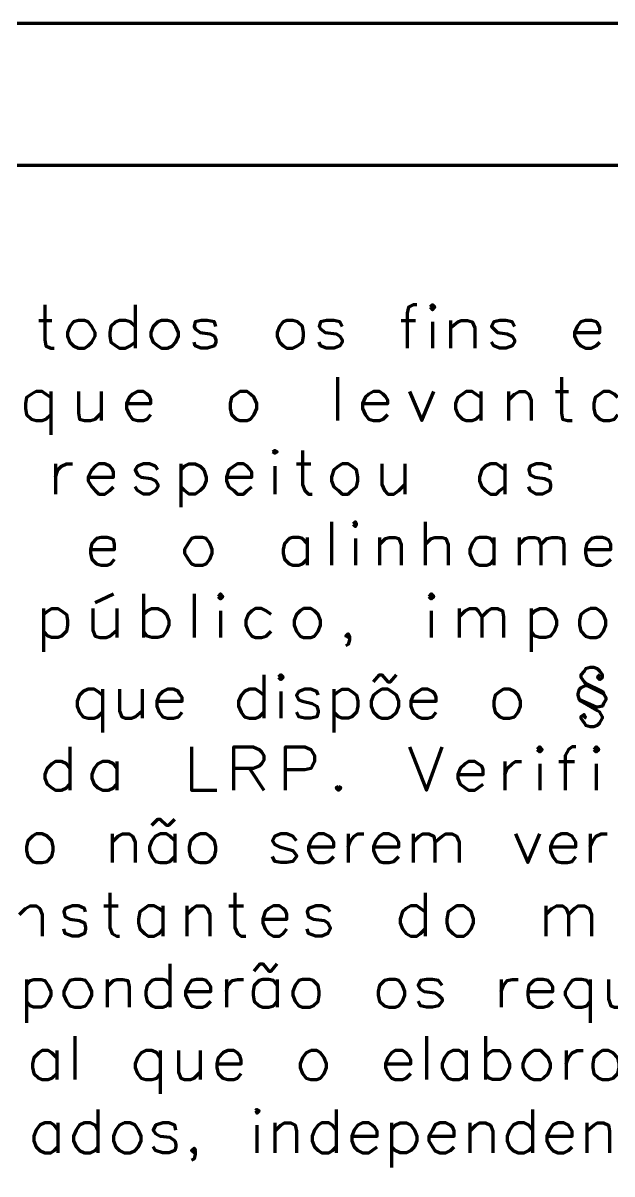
# Model space of a CAD drawing. Header units: inches. Extents: x 1 to 529, y -1 to 335.
# Drawn here: x 408 to 440.6, y 271.2 to 334.9 of the extents above; entities that cross this region are included whole.
import ezdxf

# ---------------------------------------------------------------- set-up
doc = ezdxf.new("R2010")
doc.units = ezdxf.units.IN
doc.layers.add('P', color=250, linetype='CONTINUOUS', lineweight=100)

msp = doc.modelspace()

# ---------------------------------------------------------------- linework, layer by layer
at = {"layer": 'P', "color": 252, "linetype": 'CONTINUOUS'}
for points in [[(1.2, 334.867), (474.8, 334.867), (474.8, 0), (1.2, 0), (1.2, 334.867)], [(18.067, 327), (466.933, 327), (466.933, 7.867), (18.067, 7.867), (18.067, 327)], [(409.2, 319.267), (409.2, 317.333), (409.267, 317), (409.533, 316.867), (409.733, 316.867)], [(414.2, 319.267), (414.2, 316.867)], [(429.8, 319.267), (429.6, 319.267), (429.333, 319.133), (429.267, 318.8), (429.267, 316.867)], [(430.533, 319.133), (430.667, 319), (430.8, 319.133), (430.667, 319.267), (430.533, 319.133)], [(408.867, 318.4), (409.6, 318.4)], [(411.067, 318.4), (410.8, 318.333), (410.6, 318.067), (410.467, 317.733), (410.467, 317.533), (410.6, 317.2), (410.8, 317), (411.067, 316.867), (411.4, 316.867), (411.6, 317), (411.8, 317.2), (412, 317.533), (412, 317.733), (411.8, 318.067), (411.6, 318.333), (411.4, 318.4), (411.067, 318.4)], [(414.2, 318.067), (413.933, 318.333), (413.667, 318.4), (413.333, 318.4), (413.133, 318.333), (412.867, 318.067), (412.8, 317.733), (412.8, 317.533), (412.867, 317.2), (413.133, 317), (413.333, 316.867), (413.667, 316.867), (413.933, 317), (414.2, 317.2)], [(415.667, 318.4), (415.467, 318.333), (415.2, 318.067), (415.067, 317.733), (415.067, 317.533), (415.2, 317.2), (415.467, 317), (415.667, 316.867), (416, 316.867), (416.267, 317), (416.467, 317.2), (416.6, 317.533), (416.6, 317.733), (416.467, 318.067), (416.267, 318.333), (416, 318.4), (415.667, 318.4)], [(418.667, 318.067), (418.6, 318.333), (418.2, 318.4), (417.867, 318.4), (417.533, 318.333), (417.467, 318.067), (417.533, 317.933), (417.8, 317.733), (418.333, 317.667), (418.6, 317.533), (418.667, 317.333), (418.667, 317.2), (418.6, 317), (418.2, 316.867), (417.867, 316.867), (417.533, 317), (417.467, 317.2)], [(422.6, 318.4), (422.4, 318.333), (422.2, 318.067), (422.067, 317.733), (422.067, 317.533), (422.2, 317.2), (422.4, 317), (422.6, 316.867), (422.933, 316.867), (423.2, 317), (423.467, 317.2), (423.533, 317.533), (423.533, 317.733), (423.467, 318.067), (423.2, 318.333), (422.933, 318.4), (422.6, 318.4)], [(425.667, 318.067), (425.533, 318.333), (425.2, 318.4), (424.8, 318.4), (424.467, 318.333), (424.4, 318.067), (424.467, 317.933), (424.733, 317.733), (425.333, 317.667), (425.533, 317.533), (425.667, 317.333), (425.667, 317.2), (425.533, 317), (425.2, 316.867), (424.8, 316.867), (424.467, 317), (424.4, 317.2)], [(428.933, 318.4), (429.733, 318.4)], [(430.667, 318.333), (430.667, 316.867)], [(431.667, 318.4), (431.667, 316.867)], [(431.667, 318), (432.067, 318.333), (432.267, 318.4), (432.6, 318.4), (432.867, 318.333), (433, 318), (433, 316.867)], [(435.2, 318.067), (435.067, 318.333), (434.733, 318.4), (434.4, 318.4), (434.067, 318.333), (433.933, 318.067), (434.067, 317.933), (434.267, 317.733), (434.8, 317.667), (435.067, 317.533), (435.2, 317.333), (435.2, 317.2), (435.067, 317), (434.733, 316.867), (434.4, 316.867), (434.067, 317), (433.933, 317.2)], [(438.533, 317.733), (439.933, 317.733), (439.933, 318), (439.8, 318.267), (439.733, 318.333), (439.467, 318.4), (439.133, 318.4), (438.867, 318.333), (438.667, 318.067), (438.533, 317.733), (438.533, 317.533), (438.667, 317.2), (438.867, 317), (439.133, 316.867), (439.467, 316.867), (439.733, 317), (439.933, 317.2)], [(425.4, 315.267), (425.4, 312.867)], [(437.8, 315.267), (437.8, 313.267), (437.867, 312.933), (438.133, 312.867), (438.4, 312.867)], [(409.533, 314.133), (409.267, 314.333), (409.067, 314.467), (408.733, 314.467), (408.467, 314.333), (408.2, 314.133), (408.133, 313.8), (408.133, 313.533), (408.2, 313.2), (408.467, 312.933), (408.733, 312.867), (409.067, 312.867), (409.267, 312.933), (409.533, 313.2)], [(409.533, 314.467), (409.533, 312.067)], [(411.067, 314.467), (411.067, 313.267), (411.133, 312.933), (411.4, 312.867), (411.733, 312.867), (412, 312.933), (412.333, 313.267)], [(412.333, 314.467), (412.333, 312.867)], [(413.733, 313.8), (415.067, 313.8), (415.067, 314), (415, 314.2), (414.867, 314.333), (414.667, 314.467), (414.333, 314.467), (414.067, 314.333), (413.867, 314.133), (413.733, 313.8), (413.733, 313.533), (413.867, 313.2), (414.067, 312.933), (414.333, 312.867), (414.667, 312.867), (414.867, 312.933), (415.067, 313.2)], [(420, 314.467), (419.8, 314.333), (419.533, 314.133), (419.467, 313.8), (419.467, 313.533), (419.533, 313.2), (419.8, 312.933), (420, 312.867), (420.4, 312.867), (420.6, 312.933), (420.8, 313.2), (420.933, 313.533), (420.933, 313.8), (420.8, 314.133), (420.6, 314.333), (420.4, 314.467), (420, 314.467)], [(426.8, 313.8), (428.2, 313.8), (428.2, 314), (428.067, 314.2), (427.933, 314.333), (427.733, 314.467), (427.4, 314.467), (427.133, 314.333), (426.933, 314.133), (426.8, 313.8), (426.8, 313.533), (426.933, 313.2), (427.133, 312.933), (427.4, 312.867), (427.733, 312.867), (427.933, 312.933), (428.2, 313.2)], [(429.4, 314.467), (430.067, 312.867), (430.733, 314.467)], [(433.333, 314.133), (433.067, 314.333), (432.867, 314.467), (432.533, 314.467), (432.333, 314.333), (432.067, 314.133), (431.933, 313.8), (431.933, 313.533), (432.067, 313.2), (432.333, 312.933), (432.533, 312.867), (432.867, 312.867), (433.067, 312.933), (433.333, 313.2)], [(433.333, 314.467), (433.333, 312.867)], [(434.867, 314.467), (434.867, 312.867)], [(434.867, 314), (435.2, 314.333), (435.467, 314.467), (435.8, 314.467), (436, 314.333), (436.133, 314), (436.133, 312.867)], [(437.467, 314.467), (438.2, 314.467)], [(440.933, 314.133), (440.733, 314.333), (440.467, 314.467), (440.133, 314.467), (439.933, 314.333), (439.667, 314.133), (439.6, 313.8), (439.6, 313.533), (439.667, 313.2), (439.933, 312.933), (440.133, 312.867), (440.467, 312.867), (440.733, 312.933), (440.933, 313.2)], [(421.8, 311.133), (421.933, 311.067), (422.067, 311.133), (421.933, 311.2), (421.8, 311.133)], [(423.467, 311.2), (423.467, 309.333), (423.6, 309), (423.8, 308.8), (424, 308.8)], [(409.8, 310.467), (409.8, 308.8)], [(409.8, 309.733), (409.933, 310.133), (410.133, 310.333), (410.4, 310.467), (410.733, 310.467)], [(411.6, 309.733), (413, 309.733), (413, 310), (412.933, 310.2), (412.8, 310.333), (412.533, 310.467), (412.2, 310.467), (412, 310.333), (411.8, 310.133), (411.6, 309.733), (411.6, 309.533), (411.8, 309.2), (412, 309), (412.2, 308.8), (412.533, 308.8), (412.8, 309), (413, 309.2)], [(415.467, 310.133), (415.333, 310.333), (415, 310.467), (414.667, 310.467), (414.333, 310.333), (414.2, 310.133), (414.333, 309.867), (414.533, 309.733), (415.067, 309.667), (415.333, 309.533), (415.467, 309.333), (415.467, 309.2), (415.333, 309), (415, 308.8), (414.667, 308.8), (414.333, 309), (414.2, 309.2)], [(416.733, 310.467), (416.733, 308.067)], [(416.733, 310.133), (416.933, 310.333), (417.2, 310.467), (417.533, 310.467), (417.8, 310.333), (418, 310.133), (418.133, 309.733), (418.133, 309.533), (418, 309.2), (417.8, 309), (417.533, 308.8), (417.2, 308.8), (416.933, 309), (416.733, 309.2)], [(419.267, 309.733), (420.667, 309.733), (420.667, 310), (420.533, 310.2), (420.4, 310.333), (420.2, 310.467), (419.867, 310.467), (419.667, 310.333), (419.4, 310.133), (419.267, 309.733), (419.267, 309.533), (419.4, 309.2), (419.667, 309), (419.867, 308.8), (420.2, 308.8), (420.4, 309), (420.667, 309.2)], [(421.933, 310.333), (421.933, 308.8)], [(423.133, 310.467), (423.933, 310.467)], [(425.667, 310.467), (425.467, 310.333), (425.2, 310.133), (425.067, 309.733), (425.067, 309.533), (425.2, 309.2), (425.467, 309), (425.667, 308.8), (426, 308.8), (426.2, 309), (426.467, 309.2), (426.533, 309.533), (426.533, 309.733), (426.467, 310.133), (426.2, 310.333), (426, 310.467), (425.667, 310.467)], [(427.867, 310.467), (427.867, 309.333), (428, 309), (428.2, 308.8), (428.533, 308.8), (428.8, 309), (429.133, 309.333)], [(429.133, 310.467), (429.133, 308.8)], [(434.667, 310.133), (434.4, 310.333), (434.2, 310.467), (433.867, 310.467), (433.6, 310.333), (433.4, 310.133), (433.267, 309.733), (433.267, 309.533), (433.4, 309.2), (433.6, 309), (433.867, 308.8), (434.2, 308.8), (434.4, 309), (434.667, 309.2)], [(434.667, 310.467), (434.667, 308.8)], [(437.2, 310.133), (437.133, 310.333), (436.733, 310.467), (436.4, 310.467), (436.067, 310.333), (436, 310.133), (436.067, 309.867), (436.333, 309.733), (436.867, 309.667), (437.133, 309.533), (437.2, 309.333), (437.2, 309.2), (437.133, 309), (436.733, 308.8), (436.4, 308.8), (436.067, 309), (436, 309.2)], [(425.067, 307.267), (425.067, 304.867)], [(426.267, 307.133), (426.4, 307), (426.467, 307.133), (426.4, 307.267), (426.267, 307.133)], [(430.267, 307.267), (430.267, 304.867)], [(411.733, 305.733), (413.067, 305.733), (413.067, 306), (413, 306.267), (412.867, 306.333), (412.667, 306.4), (412.333, 306.4), (412.067, 306.333), (411.8, 306.067), (411.733, 305.733), (411.733, 305.533), (411.8, 305.2), (412.067, 304.933), (412.333, 304.867), (412.667, 304.867), (412.867, 304.933), (413.067, 305.2)], [(417.533, 306.4), (417.333, 306.333), (417.133, 306.067), (416.933, 305.733), (416.933, 305.533), (417.133, 305.2), (417.333, 304.933), (417.533, 304.867), (417.933, 304.867), (418.133, 304.933), (418.333, 305.2), (418.467, 305.533), (418.467, 305.733), (418.333, 306.067), (418.133, 306.333), (417.933, 306.4), (417.533, 306.4)], [(423.733, 306.067), (423.467, 306.333), (423.267, 306.4), (422.933, 306.4), (422.733, 306.333), (422.467, 306.067), (422.4, 305.733), (422.4, 305.533), (422.467, 305.2), (422.733, 304.933), (422.933, 304.867), (423.267, 304.867), (423.467, 304.933), (423.733, 305.2)], [(423.733, 306.4), (423.733, 304.867)], [(427.733, 306.4), (427.733, 304.867)], [(427.733, 306), (428.067, 306.333), (428.267, 306.4), (428.6, 306.4), (428.8, 306.333), (428.933, 306), (428.933, 304.867)], [(430.267, 306), (430.6, 306.333), (430.8, 306.4), (431.2, 306.4), (431.4, 306.333), (431.533, 306), (431.533, 304.867)], [(434.067, 306.067), (433.867, 306.333), (433.667, 306.4), (433.267, 306.4), (433.067, 306.333), (432.867, 306.067), (432.733, 305.733), (432.733, 305.533), (432.867, 305.2), (433.067, 304.933), (433.267, 304.867), (433.667, 304.867), (433.867, 304.933), (434.067, 305.2)], [(434.067, 306.4), (434.067, 304.867)], [(435.467, 306.4), (435.467, 304.867)], [(435.467, 306), (435.8, 306.333), (436, 306.4), (436.333, 306.4), (436.533, 306.333), (436.667, 306), (436.667, 304.867)], [(436.667, 306), (437, 306.333), (437.267, 306.4), (437.6, 306.4), (437.867, 306.333), (437.933, 306), (437.933, 304.867)], [(439.133, 305.733), (440.533, 305.733), (440.533, 306), (440.4, 306.267), (440.267, 306.333), (440.067, 306.4), (439.733, 306.4), (439.467, 306.333), (439.2, 306.067), (439.133, 305.733), (439.133, 305.533), (439.2, 305.2), (439.467, 304.933), (439.733, 304.867), (440.067, 304.867), (440.267, 304.933), (440.533, 305.2)], [(426.4, 306.333), (426.4, 304.867)], [(412, 302.8), (413, 303.267)], [(414.667, 303.267), (414.667, 300.867)], [(417.467, 303.267), (417.467, 300.867)], [(418.8, 303.133), (418.933, 303), (419.067, 303.133), (418.933, 303.267), (418.8, 303.133)], [(430.467, 303.133), (430.6, 303), (430.733, 303.133), (430.6, 303.267), (430.467, 303.133)], [(409.133, 302.467), (409.133, 300.067)], [(409.133, 302.133), (409.4, 302.333), (409.6, 302.467), (409.933, 302.467), (410.133, 302.333), (410.4, 302.133), (410.467, 301.8), (410.467, 301.533), (410.4, 301.2), (410.133, 300.933), (409.933, 300.867), (409.6, 300.867), (409.4, 300.933), (409.133, 301.2)], [(411.867, 302.467), (411.867, 301.267), (412, 300.933), (412.267, 300.867), (412.6, 300.867), (412.8, 300.933), (413.2, 301.267)], [(413.2, 302.467), (413.2, 300.867)], [(414.667, 302.133), (414.867, 302.333), (415.133, 302.467), (415.467, 302.467), (415.733, 302.333), (415.933, 302.133), (416.067, 301.8), (416.067, 301.533), (415.933, 301.2), (415.733, 300.933), (415.467, 300.867), (415.133, 300.867), (414.867, 300.933), (414.667, 301.2)], [(418.933, 302.333), (418.933, 300.867)], [(421.733, 302.133), (421.467, 302.333), (421.2, 302.467), (420.867, 302.467), (420.667, 302.333), (420.467, 302.133), (420.333, 301.8), (420.333, 301.533), (420.467, 301.2), (420.667, 300.933), (420.867, 300.867), (421.2, 300.867), (421.467, 300.933), (421.733, 301.2)], [(423.533, 302.467), (423.333, 302.333), (423.133, 302.133), (423, 301.8), (423, 301.533), (423.133, 301.2), (423.333, 300.933), (423.533, 300.867), (423.933, 300.867), (424.133, 300.933), (424.333, 301.2), (424.467, 301.533), (424.467, 301.8), (424.333, 302.133), (424.133, 302.333), (423.933, 302.467), (423.533, 302.467)], [(430.6, 302.333), (430.6, 300.867)], [(432.133, 302.467), (432.133, 300.867)], [(432.133, 302), (432.467, 302.333), (432.733, 302.467), (433.067, 302.467), (433.2, 302.333), (433.4, 302), (433.4, 300.867)], [(433.4, 302), (433.733, 302.333), (433.933, 302.467), (434.267, 302.467), (434.533, 302.333), (434.6, 302), (434.6, 300.867)], [(436.133, 302.467), (436.133, 300.067)], [(436.133, 302.133), (436.333, 302.333), (436.6, 302.467), (436.933, 302.467), (437.2, 302.333), (437.4, 302.133), (437.533, 301.8), (437.533, 301.533), (437.4, 301.2), (437.2, 300.933), (436.933, 300.867), (436.6, 300.867), (436.333, 300.933), (436.133, 301.2)], [(439.4, 302.467), (439.133, 302.333), (438.867, 302.133), (438.8, 301.8), (438.8, 301.533), (438.867, 301.2), (439.133, 300.933), (439.4, 300.867), (439.733, 300.867), (439.933, 300.933), (440.133, 301.2), (440.267, 301.533), (440.267, 301.8), (440.133, 302.133), (439.933, 302.333), (439.733, 302.467), (439.4, 302.467)], [(426.067, 300.933), (426, 300.867), (425.867, 300.933), (426, 301.067), (426.067, 300.933), (426.067, 300.733), (426, 300.467), (425.867, 300.4)], [(421.333, 298.8), (421.333, 296.4)], [(422.133, 298.667), (422.267, 298.533), (422.4, 298.667), (422.267, 298.8), (422.133, 298.667)], [(427.4, 298.4), (427.733, 298.8), (427.867, 298.8), (428.2, 298.4), (428.333, 298.4), (428.667, 298.8)], [(439.933, 298.8), (439.8, 298.667), (439.933, 298.533), (440.067, 298.667), (440.067, 298.8), (439.933, 299), (439.8, 299.133), (439.6, 299.2), (439.4, 299.2), (439.133, 299.133), (439.067, 299), (438.867, 298.8), (438.867, 298.667), (439.067, 298.4), (439.133, 298.333), (440.067, 297.867), (440.133, 297.733), (440.267, 297.533), (440.267, 297.4), (440.133, 297.2), (440.067, 297.067), (439.8, 297), (439.733, 297), (438.8, 297.4)], [(439.067, 296.4), (439.133, 296.467), (439.067, 296.6), (438.867, 296.467), (438.867, 296.4), (439.067, 296.133), (439.133, 296), (439.4, 295.933), (439.6, 295.933), (439.8, 296), (439.933, 296.133), (440.067, 296.4), (440.067, 296.467), (439.933, 296.733), (439.8, 296.8), (438.867, 297.333), (438.8, 297.4), (438.733, 297.667), (438.733, 297.733), (438.8, 298), (438.867, 298.067), (439.133, 298.2), (439.2, 298.2), (440.133, 297.733)], [(412.4, 297.667), (412.133, 297.867), (411.933, 298), (411.6, 298), (411.333, 297.867), (411.133, 297.667), (411, 297.333), (411, 297.067), (411.133, 296.733), (411.333, 296.467), (411.6, 296.4), (411.933, 296.4), (412.133, 296.467), (412.4, 296.733)], [(412.4, 298), (412.4, 295.6)], [(413.333, 298), (413.333, 296.8), (413.467, 296.467), (413.667, 296.4), (414, 296.4), (414.2, 296.467), (414.6, 296.8)], [(414.6, 298), (414.6, 296.4)], [(415.4, 297.333), (416.8, 297.333), (416.8, 297.533), (416.667, 297.733), (416.6, 297.867), (416.333, 298), (416, 298), (415.733, 297.867), (415.533, 297.667), (415.4, 297.333), (415.4, 297.067), (415.533, 296.733), (415.733, 296.467), (416, 296.4), (416.333, 296.4), (416.6, 296.467), (416.8, 296.733)], [(421.333, 297.667), (421.067, 297.867), (420.867, 298), (420.533, 298), (420.267, 297.867), (420.067, 297.667), (419.933, 297.333), (419.933, 297.067), (420.067, 296.733), (420.267, 296.467), (420.533, 296.4), (420.867, 296.4), (421.067, 296.467), (421.333, 296.733)], [(422.267, 297.867), (422.267, 296.4)], [(424.333, 297.667), (424.267, 297.867), (423.933, 298), (423.6, 298), (423.267, 297.867), (423.133, 297.667), (423.267, 297.4), (423.467, 297.333), (424, 297.2), (424.267, 297.067), (424.333, 296.8), (424.333, 296.733), (424.267, 296.467), (423.933, 296.4), (423.6, 296.4), (423.267, 296.467), (423.133, 296.733)], [(425.2, 298), (425.2, 295.6)], [(425.2, 297.667), (425.467, 297.867), (425.667, 298), (426, 298), (426.2, 297.867), (426.467, 297.667), (426.533, 297.333), (426.533, 297.067), (426.467, 296.733), (426.2, 296.467), (426, 296.4), (425.667, 296.4), (425.467, 296.467), (425.2, 296.733)], [(427.867, 298), (427.667, 297.867), (427.4, 297.667), (427.267, 297.333), (427.267, 297.067), (427.4, 296.733), (427.667, 296.467), (427.867, 296.4), (428.2, 296.4), (428.4, 296.467), (428.667, 296.733), (428.8, 297.067), (428.8, 297.333), (428.667, 297.667), (428.4, 297.867), (428.2, 298), (427.867, 298)], [(429.467, 297.333), (430.867, 297.333), (430.867, 297.533), (430.8, 297.733), (430.667, 297.867), (430.4, 298), (430.067, 298), (429.867, 297.867), (429.6, 297.667), (429.467, 297.333), (429.467, 297.067), (429.6, 296.733), (429.867, 296.467), (430.067, 296.4), (430.4, 296.4), (430.667, 296.467), (430.867, 296.733)], [(434.6, 298), (434.4, 297.867), (434.133, 297.667), (434.067, 297.333), (434.067, 297.067), (434.133, 296.733), (434.4, 296.467), (434.6, 296.4), (434.933, 296.4), (435.2, 296.467), (435.4, 296.733), (435.533, 297.067), (435.533, 297.333), (435.4, 297.667), (435.2, 297.867), (434.933, 298), (434.6, 298)], [(410.6, 294.8), (410.6, 292.4)], [(417.333, 294.8), (417.333, 292.4), (418.733, 292.4)], [(419.667, 292.4), (419.667, 294.8), (420.733, 294.8), (421.067, 294.667), (421.2, 294.533), (421.333, 294.333), (421.333, 294.067), (421.2, 293.867), (421.067, 293.733), (420.733, 293.6), (419.667, 293.6)], [(422.533, 292.4), (422.533, 294.8), (423.6, 294.8), (423.933, 294.667), (424, 294.533), (424.133, 294.333), (424.133, 294), (424, 293.733), (423.933, 293.6), (423.6, 293.533), (422.533, 293.533)], [(429.4, 294.8), (430.333, 292.4), (431.2, 294.8)], [(436.467, 294.667), (436.6, 294.533), (436.733, 294.667), (436.6, 294.8), (436.467, 294.667)], [(438.6, 294.8), (438.4, 294.8), (438.2, 294.667), (438, 294.333), (438, 292.4)], [(439.6, 294.667), (439.733, 294.533), (439.867, 294.667), (439.733, 294.8), (439.6, 294.667)], [(410.6, 293.6), (410.4, 293.867), (410.133, 294), (409.8, 294), (409.6, 293.867), (409.333, 293.6), (409.2, 293.267), (409.2, 293.067), (409.333, 292.733), (409.6, 292.533), (409.8, 292.4), (410.133, 292.4), (410.4, 292.533), (410.6, 292.733)], [(413.2, 293.6), (413, 293.867), (412.733, 294), (412.4, 294), (412.133, 293.867), (411.933, 293.6), (411.8, 293.267), (411.8, 293.067), (411.933, 292.733), (412.133, 292.533), (412.4, 292.4), (412.733, 292.4), (413, 292.533), (413.2, 292.733)], [(413.2, 294), (413.2, 292.4)], [(432.067, 293.267), (433.467, 293.267), (433.467, 293.533), (433.4, 293.733), (433.2, 293.867), (433, 294), (432.667, 294), (432.467, 293.867), (432.2, 293.6), (432.067, 293.267), (432.067, 293.067), (432.2, 292.733), (432.467, 292.533), (432.667, 292.4), (433, 292.4), (433.2, 292.533), (433.467, 292.733)], [(434.667, 294), (434.667, 292.4)], [(434.667, 293.267), (434.8, 293.6), (435.067, 293.867), (435.267, 294), (435.6, 294)], [(436.6, 293.867), (436.6, 292.4)], [(437.667, 294), (438.533, 294)], [(439.733, 293.867), (439.733, 292.4)], [(420.533, 293.6), (421.333, 292.4)], [(425.467, 292.6), (425.333, 292.533), (425.467, 292.4), (425.6, 292.533), (425.467, 292.6)], [(415.133, 290.467), (415.467, 290.8), (415.6, 290.8), (415.933, 290.467), (416.067, 290.467), (416.4, 290.8)], [(408.733, 290), (408.533, 289.867), (408.267, 289.6), (408.2, 289.267), (408.2, 289.067), (408.267, 288.733), (408.533, 288.467), (408.733, 288.4), (409.067, 288.4), (409.333, 288.467), (409.6, 288.733), (409.667, 289.067), (409.667, 289.267), (409.6, 289.6), (409.333, 289.867), (409.067, 290), (408.733, 290)], [(412.933, 290), (412.933, 288.4)], [(412.933, 289.533), (413.267, 289.867), (413.533, 290), (413.867, 290), (414.067, 289.867), (414.2, 289.533), (414.2, 288.4)], [(416.4, 289.6), (416.133, 289.867), (415.933, 290), (415.6, 290), (415.333, 289.867), (415.133, 289.6), (415, 289.267), (415, 289.067), (415.133, 288.733), (415.333, 288.467), (415.6, 288.4), (415.933, 288.4), (416.133, 288.467), (416.4, 288.733)], [(416.4, 290), (416.4, 288.4)], [(417.8, 290), (417.533, 289.867), (417.267, 289.6), (417.2, 289.267), (417.2, 289.067), (417.267, 288.733), (417.533, 288.467), (417.8, 288.4), (418.133, 288.4), (418.333, 288.467), (418.6, 288.733), (418.667, 289.067), (418.667, 289.267), (418.6, 289.6), (418.333, 289.867), (418.133, 290), (417.8, 290)], [(423.133, 289.6), (422.933, 289.867), (422.6, 290), (422.267, 290), (421.933, 289.867), (421.8, 289.6), (421.933, 289.4), (422.2, 289.267), (422.733, 289.133), (422.933, 289.067), (423.133, 288.8), (423.133, 288.733), (422.933, 288.467), (422.6, 288.4), (422.267, 288.4), (421.933, 288.467), (421.8, 288.733)], [(423.8, 289.267), (425.2, 289.267), (425.2, 289.533), (425.067, 289.733), (424.933, 289.867), (424.667, 290), (424.333, 290), (424.133, 289.867), (423.933, 289.6), (423.8, 289.267), (423.8, 289.067), (423.933, 288.733), (424.133, 288.467), (424.333, 288.4), (424.667, 288.4), (424.933, 288.467), (425.2, 288.733)], [(426, 290), (426, 288.4)], [(426, 289.267), (426.133, 289.6), (426.333, 289.867), (426.533, 290), (426.867, 290)], [(427.4, 289.267), (428.8, 289.267), (428.8, 289.533), (428.667, 289.733), (428.533, 289.867), (428.267, 290), (427.933, 290), (427.733, 289.867), (427.533, 289.6), (427.4, 289.267), (427.4, 289.067), (427.533, 288.733), (427.733, 288.467), (427.933, 288.4), (428.267, 288.4), (428.533, 288.467), (428.8, 288.733)], [(429.6, 290), (429.6, 288.4)], [(429.6, 289.533), (429.933, 289.867), (430.133, 290), (430.467, 290), (430.733, 289.867), (430.8, 289.533), (430.8, 288.4)], [(430.8, 289.533), (431.2, 289.867), (431.4, 290), (431.733, 290), (432, 289.867), (432.133, 289.533), (432.133, 288.4)], [(435.267, 290), (435.933, 288.4), (436.6, 290)], [(437.2, 289.267), (438.6, 289.267), (438.6, 289.533), (438.467, 289.733), (438.4, 289.867), (438.133, 290), (437.8, 290), (437.533, 289.867), (437.333, 289.6), (437.2, 289.267), (437.2, 289.067), (437.333, 288.733), (437.533, 288.467), (437.8, 288.4), (438.133, 288.4), (438.4, 288.467), (438.6, 288.733)], [(439.4, 290), (439.4, 288.4)], [(439.4, 289.267), (439.533, 289.6), (439.733, 289.867), (440, 290), (440.333, 290)], [(412.8, 286.733), (412.8, 284.8), (412.933, 284.467), (413.2, 284.333), (413.333, 284.333)], [(419.733, 286.733), (419.733, 284.8), (419.867, 284.467), (420.067, 284.333), (420.333, 284.333)], [(430.267, 286.733), (430.267, 284.333)], [(407.8, 285.533), (408.133, 285.867), (408.4, 286), (408.733, 286), (408.933, 285.867), (409.067, 285.533), (409.067, 284.333)], [(411.467, 285.667), (411.4, 285.867), (411.067, 286), (410.733, 286), (410.333, 285.867), (410.267, 285.667), (410.333, 285.4), (410.6, 285.267), (411.133, 285.2), (411.4, 285.067), (411.467, 284.8), (411.467, 284.733), (411.4, 284.467), (411.067, 284.333), (410.733, 284.333), (410.333, 284.467), (410.267, 284.733)], [(412.467, 286), (413.267, 286)], [(415.733, 285.667), (415.533, 285.867), (415.267, 286), (414.933, 286), (414.733, 285.867), (414.467, 285.667), (414.4, 285.267), (414.4, 285.067), (414.467, 284.733), (414.733, 284.467), (414.933, 284.333), (415.267, 284.333), (415.533, 284.467), (415.733, 284.733)], [(415.733, 286), (415.733, 284.333)], [(417.067, 286), (417.067, 284.333)], [(417.067, 285.533), (417.4, 285.867), (417.6, 286), (418, 286), (418.2, 285.867), (418.333, 285.533), (418.333, 284.333)], [(419.4, 286), (420.2, 286)], [(421.267, 285.267), (422.6, 285.267), (422.6, 285.533), (422.533, 285.733), (422.4, 285.867), (422.2, 286), (421.867, 286), (421.6, 285.867), (421.4, 285.667), (421.267, 285.267), (421.267, 285.067), (421.4, 284.733), (421.6, 284.467), (421.867, 284.333), (422.2, 284.333), (422.4, 284.467), (422.6, 284.733)], [(425, 285.667), (424.867, 285.867), (424.533, 286), (424.2, 286), (423.8, 285.867), (423.733, 285.667), (423.8, 285.4), (424.067, 285.267), (424.667, 285.2), (424.867, 285.067), (425, 284.8), (425, 284.733), (424.867, 284.467), (424.533, 284.333), (424.2, 284.333), (423.8, 284.467), (423.733, 284.733)], [(430.267, 285.667), (430, 285.867), (429.8, 286), (429.467, 286), (429.2, 285.867), (429, 285.667), (428.867, 285.267), (428.867, 285.067), (429, 284.733), (429.2, 284.467), (429.467, 284.333), (429.8, 284.333), (430, 284.467), (430.267, 284.733)], [(432, 286), (431.8, 285.867), (431.533, 285.667), (431.467, 285.267), (431.467, 285.067), (431.533, 284.733), (431.8, 284.467), (432, 284.333), (432.4, 284.333), (432.6, 284.467), (432.8, 284.733), (432.933, 285.067), (432.933, 285.267), (432.8, 285.667), (432.6, 285.867), (432.4, 286), (432, 286)], [(436.933, 286), (436.933, 284.333)], [(436.933, 285.533), (437.267, 285.867), (437.533, 286), (437.867, 286), (438.067, 285.867), (438.2, 285.533), (438.2, 284.333)], [(438.2, 285.533), (438.533, 285.867), (438.733, 286), (439.067, 286), (439.333, 285.867), (439.467, 285.533), (439.467, 284.333)], [(416.133, 282.8), (416.133, 280.4)], [(420.8, 282.4), (421.133, 282.8), (421.267, 282.8), (421.6, 282.4), (421.733, 282.4), (422.067, 282.8)], [(408.2, 281.933), (408.2, 279.533)], [(408.2, 281.6), (408.4, 281.867), (408.6, 281.933), (409, 281.933), (409.2, 281.867), (409.4, 281.6), (409.533, 281.267), (409.533, 281.067), (409.4, 280.733), (409.2, 280.467), (409, 280.4), (408.6, 280.4), (408.4, 280.467), (408.2, 280.733)], [(410.867, 281.933), (410.6, 281.867), (410.4, 281.6), (410.267, 281.267), (410.267, 281.067), (410.4, 280.733), (410.6, 280.467), (410.867, 280.4), (411.2, 280.4), (411.467, 280.467), (411.667, 280.733), (411.8, 281.067), (411.8, 281.267), (411.667, 281.6), (411.467, 281.867), (411.2, 281.933), (410.867, 281.933)], [(412.667, 281.933), (412.667, 280.4)], [(412.667, 281.533), (413, 281.867), (413.2, 281.933), (413.533, 281.933), (413.8, 281.867), (413.867, 281.533), (413.867, 280.4)], [(416.133, 281.6), (415.933, 281.867), (415.733, 281.933), (415.333, 281.933), (415.133, 281.867), (414.867, 281.6), (414.8, 281.267), (414.8, 281.067), (414.867, 280.733), (415.133, 280.467), (415.333, 280.4), (415.733, 280.4), (415.933, 280.467), (416.133, 280.733)], [(417, 281.267), (418.4, 281.267), (418.4, 281.533), (418.267, 281.733), (418.133, 281.867), (417.933, 281.933), (417.6, 281.933), (417.333, 281.867), (417.133, 281.6), (417, 281.267), (417, 281.067), (417.133, 280.733), (417.333, 280.467), (417.6, 280.4), (417.933, 280.4), (418.133, 280.467), (418.4, 280.733)], [(419.267, 281.933), (419.267, 280.4)], [(419.267, 281.267), (419.333, 281.6), (419.6, 281.867), (419.867, 281.933), (420.2, 281.933)], [(422.067, 281.6), (421.867, 281.867), (421.6, 281.933), (421.267, 281.933), (421.067, 281.867), (420.8, 281.6), (420.733, 281.267), (420.733, 281.067), (420.8, 280.733), (421.067, 280.467), (421.267, 280.4), (421.6, 280.4), (421.867, 280.467), (422.067, 280.733)], [(422.067, 281.933), (422.067, 280.4)], [(423.467, 281.933), (423.267, 281.867), (423.067, 281.6), (422.933, 281.267), (422.933, 281.067), (423.067, 280.733), (423.267, 280.467), (423.467, 280.4), (423.867, 280.4), (424.067, 280.467), (424.333, 280.733), (424.4, 281.067), (424.4, 281.267), (424.333, 281.6), (424.067, 281.867), (423.867, 281.933), (423.467, 281.933)], [(428.267, 281.933), (428, 281.867), (427.733, 281.6), (427.667, 281.267), (427.667, 281.067), (427.733, 280.733), (428, 280.467), (428.267, 280.4), (428.6, 280.4), (428.8, 280.467), (429, 280.733), (429.133, 281.067), (429.133, 281.267), (429, 281.6), (428.8, 281.867), (428.6, 281.933), (428.267, 281.933)], [(431.2, 281.6), (431, 281.867), (430.667, 281.933), (430.333, 281.933), (430, 281.867), (429.867, 281.6), (430, 281.4), (430.2, 281.267), (430.8, 281.2), (431, 281.067), (431.2, 280.867), (431.2, 280.733), (431, 280.467), (430.667, 280.4), (430.333, 280.4), (430, 280.467), (429.867, 280.733)], [(434.467, 281.933), (434.467, 280.4)], [(434.467, 281.267), (434.6, 281.6), (434.8, 281.867), (435.067, 281.933), (435.4, 281.933)], [(435.933, 281.267), (437.333, 281.267), (437.333, 281.533), (437.2, 281.733), (437.067, 281.867), (436.8, 281.933), (436.467, 281.933), (436.267, 281.867), (436, 281.6), (435.933, 281.267), (435.933, 281.067), (436, 280.733), (436.267, 280.467), (436.467, 280.4), (436.8, 280.4), (437.067, 280.467), (437.333, 280.733)], [(439.4, 281.6), (439.2, 281.867), (438.933, 281.933), (438.6, 281.933), (438.4, 281.867), (438.2, 281.6), (438, 281.267), (438, 281.067), (438.2, 280.733), (438.4, 280.467), (438.6, 280.4), (438.933, 280.4), (439.2, 280.467), (439.4, 280.733)], [(439.4, 281.933), (439.4, 279.533)], [(440.4, 281.933), (440.4, 280.867), (440.533, 280.467), (440.733, 280.4), (441.133, 280.4), (441.267, 280.467), (441.667, 280.867)], [(410.867, 278.8), (410.867, 276.4)], [(430.333, 278.8), (430.333, 276.4)], [(433.6, 278.8), (433.6, 276.4)], [(409.867, 277.6), (409.6, 277.867), (409.4, 278), (409.067, 278), (408.867, 277.867), (408.6, 277.6), (408.533, 277.267), (408.533, 277.067), (408.6, 276.733), (408.867, 276.467), (409.067, 276.4), (409.4, 276.4), (409.6, 276.467), (409.867, 276.733)], [(409.867, 278), (409.867, 276.4)], [(415.6, 277.6), (415.4, 277.867), (415.133, 278), (414.8, 278), (414.533, 277.867), (414.333, 277.6), (414.2, 277.267), (414.2, 277.067), (414.333, 276.733), (414.533, 276.467), (414.8, 276.4), (415.133, 276.4), (415.4, 276.467), (415.6, 276.733)], [(415.6, 278), (415.6, 275.6)], [(416.6, 278), (416.6, 276.8), (416.733, 276.467), (416.933, 276.4), (417.267, 276.4), (417.467, 276.467), (417.8, 276.8)], [(417.8, 278), (417.8, 276.4)], [(418.733, 277.267), (420.067, 277.267), (420.067, 277.467), (420, 277.733), (419.867, 277.867), (419.667, 278), (419.333, 278), (419.067, 277.867), (418.8, 277.6), (418.733, 277.267), (418.733, 277.067), (418.8, 276.733), (419.067, 276.467), (419.333, 276.4), (419.667, 276.4), (419.867, 276.467), (420.067, 276.733)], [(423.933, 278), (423.667, 277.867), (423.467, 277.6), (423.333, 277.267), (423.333, 277.067), (423.467, 276.733), (423.667, 276.467), (423.933, 276.4), (424.267, 276.4), (424.467, 276.467), (424.667, 276.733), (424.8, 277.067), (424.8, 277.267), (424.667, 277.6), (424.467, 277.867), (424.267, 278), (423.933, 278)], [(428.067, 277.267), (429.467, 277.267), (429.467, 277.467), (429.333, 277.733), (429.2, 277.867), (429, 278), (428.6, 278), (428.4, 277.867), (428.2, 277.6), (428.067, 277.267), (428.067, 277.067), (428.2, 276.733), (428.4, 276.467), (428.6, 276.4), (429, 276.4), (429.2, 276.467), (429.467, 276.733)], [(432.533, 277.6), (432.333, 277.867), (432.133, 278), (431.8, 278), (431.533, 277.867), (431.333, 277.6), (431.2, 277.267), (431.2, 277.067), (431.333, 276.733), (431.533, 276.467), (431.8, 276.4), (432.133, 276.4), (432.333, 276.467), (432.533, 276.733)], [(432.533, 278), (432.533, 276.4)], [(433.6, 277.6), (433.8, 277.867), (434, 278), (434.4, 278), (434.6, 277.867), (434.8, 277.6), (434.933, 277.267), (434.933, 277.067), (434.8, 276.733), (434.6, 276.467), (434.4, 276.4), (434, 276.4), (433.8, 276.467), (433.6, 276.733)], [(436.267, 278), (436.067, 277.867), (435.8, 277.6), (435.667, 277.267), (435.667, 277.067), (435.8, 276.733), (436.067, 276.467), (436.267, 276.4), (436.667, 276.4), (436.8, 276.467), (437.067, 276.733), (437.2, 277.067), (437.2, 277.267), (437.067, 277.6), (436.8, 277.867), (436.667, 278), (436.267, 278)], [(438.067, 278), (438.067, 276.4)], [(438.067, 277.267), (438.2, 277.6), (438.4, 277.867), (438.667, 278), (439, 278)], [(440.067, 278), (439.867, 277.867), (439.6, 277.6), (439.533, 277.267), (439.533, 277.067), (439.6, 276.733), (439.867, 276.467), (440.067, 276.4), (440.4, 276.4), (440.667, 276.467), (440.933, 276.733), (441, 277.067), (441, 277.267), (440.933, 277.6), (440.667, 277.867), (440.4, 278), (440.067, 278)], [(412.133, 274.733), (412.133, 272.333)], [(420.867, 274.667), (420.933, 274.533), (421.067, 274.667), (420.933, 274.733), (420.867, 274.667)], [(425.333, 274.733), (425.333, 272.333)], [(436.2, 274.733), (436.2, 272.333)], [(409.933, 273.6), (409.733, 273.867), (409.533, 274), (409.2, 274), (408.933, 273.867), (408.733, 273.6), (408.6, 273.267), (408.6, 273), (408.733, 272.667), (408.933, 272.467), (409.2, 272.333), (409.533, 272.333), (409.733, 272.467), (409.933, 272.667)], [(409.933, 274), (409.933, 272.333)], [(412.133, 273.6), (412, 273.867), (411.733, 274), (411.4, 274), (411.133, 273.867), (410.933, 273.6), (410.8, 273.267), (410.8, 273), (410.933, 272.667), (411.133, 272.467), (411.4, 272.333), (411.733, 272.333), (412, 272.467), (412.133, 272.667)], [(413.6, 274), (413.333, 273.867), (413.133, 273.6), (413, 273.267), (413, 273), (413.133, 272.667), (413.333, 272.467), (413.6, 272.333), (413.933, 272.333), (414.2, 272.467), (414.4, 272.667), (414.533, 273), (414.533, 273.267), (414.4, 273.6), (414.2, 273.867), (413.933, 274), (413.6, 274)], [(416.467, 273.6), (416.4, 273.867), (416.067, 274), (415.733, 274), (415.333, 273.867), (415.2, 273.6), (415.333, 273.4), (415.6, 273.267), (416.133, 273.2), (416.4, 273), (416.467, 272.8), (416.467, 272.667), (416.4, 272.467), (416.067, 272.333), (415.733, 272.333), (415.333, 272.467), (415.2, 272.667)], [(421.933, 274), (421.933, 272.333)], [(421.933, 273.533), (422.267, 273.867), (422.467, 274), (422.8, 274), (423.067, 273.867), (423.133, 273.533), (423.133, 272.333)], [(425.333, 273.6), (425.133, 273.867), (424.933, 274), (424.533, 274), (424.333, 273.867), (424.133, 273.6), (424, 273.267), (424, 273), (424.133, 272.667), (424.333, 272.467), (424.533, 272.333), (424.933, 272.333), (425.133, 272.467), (425.333, 272.667)], [(426.2, 273.267), (427.6, 273.267), (427.6, 273.533), (427.467, 273.733), (427.333, 273.867), (427.133, 274), (426.8, 274), (426.533, 273.867), (426.333, 273.6), (426.2, 273.267), (426.2, 273), (426.333, 272.667), (426.533, 272.467), (426.8, 272.333), (427.133, 272.333), (427.333, 272.467), (427.6, 272.667)], [(428.4, 274), (428.4, 271.533)], [(428.4, 273.6), (428.6, 273.867), (428.867, 274), (429.2, 274), (429.467, 273.867), (429.667, 273.6), (429.8, 273.267), (429.8, 273), (429.667, 272.667), (429.467, 272.467), (429.2, 272.333), (428.867, 272.333), (428.6, 272.467), (428.4, 272.667)], [(430.467, 273.267), (431.867, 273.267), (431.867, 273.533), (431.8, 273.733), (431.667, 273.867), (431.4, 274), (431.067, 274), (430.8, 273.867), (430.667, 273.6), (430.467, 273.267), (430.467, 273), (430.667, 272.667), (430.8, 272.467), (431.067, 272.333), (431.4, 272.333), (431.667, 272.467), (431.867, 272.667)], [(432.733, 274), (432.733, 272.333)], [(432.733, 273.533), (433.067, 273.867), (433.267, 274), (433.6, 274), (433.867, 273.867), (434, 273.533), (434, 272.333)], [(436.2, 273.6), (436, 273.867), (435.733, 274), (435.4, 274), (435.133, 273.867), (434.933, 273.6), (434.8, 273.267), (434.8, 273), (434.933, 272.667), (435.133, 272.467), (435.4, 272.333), (435.733, 272.333), (436, 272.467), (436.2, 272.667)], [(437, 273.267), (438.4, 273.267), (438.4, 273.533), (438.267, 273.733), (438.2, 273.867), (437.933, 274), (437.6, 274), (437.333, 273.867), (437.133, 273.6), (437, 273.267), (437, 273), (437.133, 272.667), (437.333, 272.467), (437.6, 272.333), (437.933, 272.333), (438.2, 272.467), (438.4, 272.667)], [(439.2, 274), (439.2, 272.333)], [(439.2, 273.533), (439.6, 273.867), (439.8, 274), (440.133, 274), (440.4, 273.867), (440.467, 273.533), (440.467, 272.333)], [(420.933, 273.867), (420.933, 272.333)], [(417.533, 272.467), (417.467, 272.333), (417.333, 272.467), (417.467, 272.6), (417.533, 272.467), (417.533, 272.267), (417.467, 272), (417.333, 271.933)]]:
    msp.add_lwpolyline(points, dxfattribs=at)

doc.saveas('drawing.dxf')
